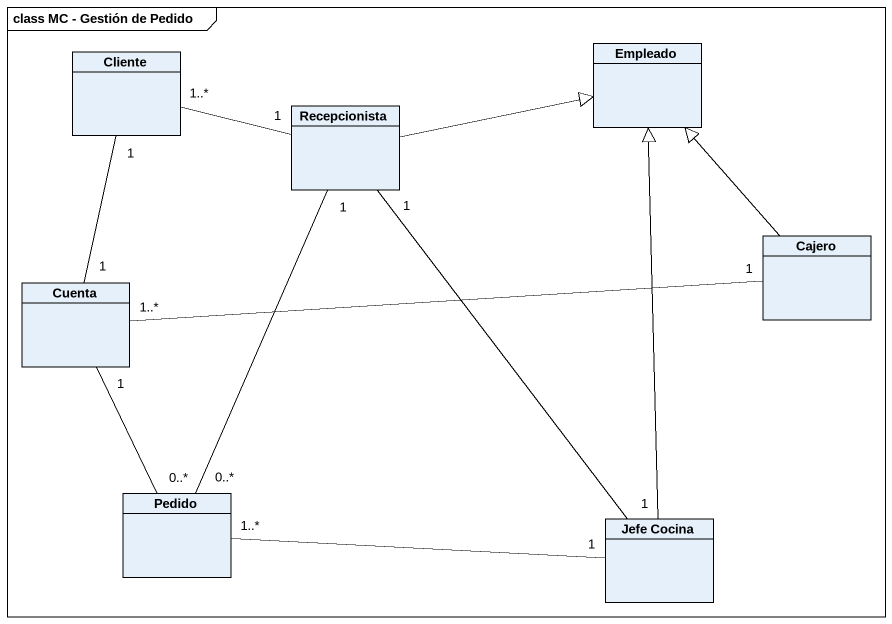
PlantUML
@startuml
mainframe class MC - Gestión de Pedido
hide circle
hide empty members
class Cliente
class Empleado
class Recepcionista
class Cajero
class Cuenta
class Pedido
class "Jefe Cocina" as Jefe_Cocina
Cliente "1" -- "1" Cuenta
Recepcionista "1" -left- "1..*" Cliente
Recepcionista -right-|> Empleado
Recepcionista "1" -- "0..*" Pedido
Recepcionista "1" -- "1" Jefe_Cocina
Cajero -up-|> Empleado
Cajero "1" -left- "1..*" Cuenta
Cuenta "1" -- "0..*" Pedido
Pedido "1..*" -right- "1" Jefe_Cocina
Jefe_Cocina -up-|> Empleado
@enduml
